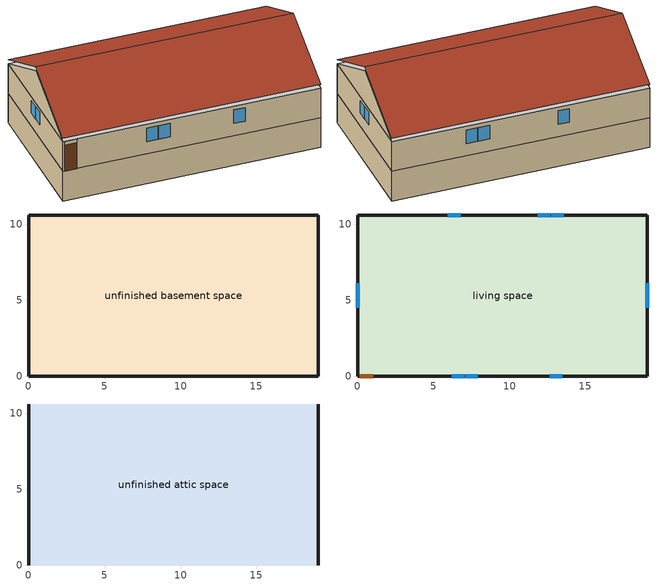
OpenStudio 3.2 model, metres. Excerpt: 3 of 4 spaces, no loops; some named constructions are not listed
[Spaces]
unfinished basement space
 floor foundation (FloorFndGrndUnfinB): 0,0 0,10.6 19.08,10.6 19.08,0 z-2.44
 wall foundation (WallFndGrndUnfinB): 0,10.6 0,0 19.08,0 19.08,10.6 0,10.6 z-2.44:0
living space
 floor to unfinished basement space (FloorUnfinBInsFin Reversed): 0,0 0,10.6 19.08,10.6 19.08,0 z0
 wall outside (WallExtInsFin): 0,10.6 0,0 0.13,0 1.05,0 19.08,0 19.08,10.6 0,10.6 z0:2.44
 window (WindowConstruction): 6.19,0 7.03,0 / 7.09,0 7.92,0 / 12.65,0 13.48,0 / 13.58,10.6 12.75,10.6 / 12.69,10.6 11.85,10.6 / 6.78,10.6 5.94,10.6 z1.02:2.13; 0,6.09 0,5.33 / 0,5.27 0,4.51 / 19.08,4.51 19.08,5.27 / 19.08,5.33 19.08,6.09 z1.12:2.13
 door (Door): 0.15,0 1.02,0 z0:2.13
unfinished attic space
 floor to living space (FloorFinInsUnfinAttic): 0,10.6 19.08,10.6 19.08,0 0,0 z2.44
 wall outside (WallExtUninsUnfin): 0,5.3,5.09 0,10.6,2.44 0,0,2.44; 19.08,5.3,5.09 19.08,0,2.44 19.08,10.6,2.44
 roof outside (RoofUnfinInsExt): 19.08,5.3,5.39 0,5.3,5.39 0,0,2.74 19.08,0,2.74; 0,5.3,5.39 19.08,5.3,5.39 19.08,10.6,2.74 0,10.6,2.74
[Material] Roughness=Rough
Name | Thickness {m} | Conductivity {W/m-K} | Density {kg/m3} | Specific Heat {J/kg-K} | Thermal Absorptance | Solar Absorptance | Visible Absorptance
Drywall 0.5 in. | 0.0127 | 0.160291 | 801 | 837.4 | 0.9 | 0.5 | 0.1
FloorUATrussandIns | 0.0889 | 0.0564573 | 50.7834 | 1165.1 | 0.9 | 0.5 | 0.9
FloorUAAdditionalCeilingIns | 0.196342 | 0.0539976 | 16.02 | 1046.75
RoofSheathing | 0.01905 | 0.115458 | 512.64 | 1214.23 | 0.82 | 0.3 | 0.3
FloorIns | 0.23495 | 2.59817 | 67.691 | 1210.98 | 0.82 | 0.3 | 0.3
Wood Floor | 0.015875 | 0.115458 | 544.68 | 1214.23
Floor Covering | 0.0127 | 0.0433444 | 54.468 | 1339.84 | 0.9 | 0.9
[Construction]
FloorFinInsUnfinAttic Reversed: FloorUAAdditionalCeilingIns, FloorUATrussandIns, Drywall 0.5 in.
FloorUnfinBInsFin: FloorIns, RoofSheathing, Wood Floor, Floor Covering
[Schedule:Ruleset]
res mv_1 bath exhaust schedule: Default Day Schedule=Schedule Day 22; Summer Design Day Schedule=res mv_1 bath exhaust schedule summer design; Winter Design Day Schedule=res mv_1 bath exhaust schedule winter design
[Schedule:Day]
res nv_1 temp schedule weekday1; res nv_1 temp schedule weekday2; res nv_1 temp schedule weekday3; res nv_1 temp schedule weekday4; res nv_1 temp schedule weekday10; res nv_1 temp schedule weekday11; res nv_1 temp schedule weekday12: 8, 0, 22.7778, 10, 0, 17.7778, 18, 0, 22.7778, 23, 0, 17.7778, 24, 0, 22.7778
res nv_1 temp schedule weekend1; res nv_1 temp schedule weekend2; res nv_1 temp schedule weekend3; res nv_1 temp schedule weekend4; res nv_1 temp schedule weekend10; res nv_1 temp schedule weekend11; res nv_1 temp schedule weekend12: 8, 0, 22.7778, 23, 0, 17.7778, 24, 0, 22.7778
res nv_1 temp schedule allday5; res nv_1 temp schedule allday6; res nv_1 temp schedule allday9: 24, 0, 17.2222
res nv_1 temp schedule allday7; res nv_1 temp schedule allday8: 9, 0, 13.8889, 24, 0, 17.2222
res nv_1 availability schedule allday1 on; res nv_1 availability schedule allday1 on 1; res nv_1 availability schedule allday1 on 2; res nv_1 availability schedule allday1 on 3; res nv_1 availability schedule allday1 on 4; res nv_1 availability schedule allday1 on 5; res nv_1 availability schedule allday1 on 6; res nv_1 availability schedule allday1 on 7; res nv_1 availability schedule allday1 on 8; res nv_1 availability schedule allday1 on 9; res nv_1 availability schedule allday1 on 10; res nv_1 availability schedule allday1 on 11: 1, 0, 1, 2, 0, 1, 3, 0, 1, 4, 0, 1, 5, 0, 1, 6, 0, 1, 7, 0, 1, 8, 0, 1, 9, 0, 1, 10, 0, 1, 11, 0, 1, 12, 0, 1, 13, 0, 1, 14, 0, 1, 15, 0, 1, 16, 0, 1, 17, 0, 1, 18, 0, 1, 19, 0, 1, 20, 0, 1, 21, 0, 1, 22, 0, 1, 23, 0, 1, 24, 0, 1
res mv_1 range exhaust schedule allday1; res mv_1 range exhaust schedule allday2; res mv_1 range exhaust schedule allday3; res mv_1 range exhaust schedule allday4; res mv_1 range exhaust schedule allday5; res mv_1 range exhaust schedule allday6; res mv_1 range exhaust schedule allday7; res mv_1 range exhaust schedule allday8; res mv_1 range exhaust schedule allday9; res mv_1 range exhaust schedule allday10; res mv_1 range exhaust schedule allday11; res mv_1 range exhaust schedule allday12: 1, 0, 1, 24, 0, 0
Schedule Day 22; res mv_1 bath exhaust schedule winter design: 24, 0, 0
res mv_1 bath exhaust schedule allday1; res mv_1 bath exhaust schedule allday2; res mv_1 bath exhaust schedule allday3; res mv_1 bath exhaust schedule allday4; res mv_1 bath exhaust schedule allday5; res mv_1 bath exhaust schedule allday6; res mv_1 bath exhaust schedule allday7; res mv_1 bath exhaust schedule allday8; res mv_1 bath exhaust schedule allday9; res mv_1 bath exhaust schedule allday10; res mv_1 bath exhaust schedule allday11; res mv_1 bath exhaust schedule allday12: 17, 0, 0, 18, 0, 1, 24, 0, 0
res mv_1 bath exhaust schedule summer design: 24, 0, 1
[Schedule:Rule] Schedule Ruleset=res mv_1 bath exhaust schedule; Apply Sunday=Yes; Apply Monday=Yes; Apply Tuesday=Yes; Apply Wednesday=Yes; Apply Thursday=Yes; Apply Friday=Yes; Apply Saturday=Yes; Date Specification Type=DateRange; Start Day=1
Name | Rule Order | Day Schedule | Start Month | End Month | End Day
res mv_1 bath exhaust schedule allday rule1 | 11 | res mv_1 bath exhaust schedule allday1 | 1 | 1 | 31
res mv_1 bath exhaust schedule allday rule2 | 10 | res mv_1 bath exhaust schedule allday2 | 2 | 2 | 28
res mv_1 bath exhaust schedule allday rule3 | 9 | res mv_1 bath exhaust schedule allday3 | 3 | 3 | 31
res mv_1 bath exhaust schedule allday rule4 | 8 | res mv_1 bath exhaust schedule allday4 | 4 | 4 | 30
res mv_1 bath exhaust schedule allday rule5 | 7 | res mv_1 bath exhaust schedule allday5 | 5 | 5 | 31
res mv_1 bath exhaust schedule allday rule6 | 6 | res mv_1 bath exhaust schedule allday6 | 6 | 6 | 30
res mv_1 bath exhaust schedule allday rule7 | 5 | res mv_1 bath exhaust schedule allday7 | 7 | 7 | 31
res mv_1 bath exhaust schedule allday rule8 | 4 | res mv_1 bath exhaust schedule allday8 | 8 | 8 | 31
res mv_1 bath exhaust schedule allday rule9 | 3 | res mv_1 bath exhaust schedule allday9 | 9 | 9 | 30
res mv_1 bath exhaust schedule allday rule10 | 2 | res mv_1 bath exhaust schedule allday10 | 10 | 10 | 31
res mv_1 bath exhaust schedule allday rule11 | 1 | res mv_1 bath exhaust schedule allday11 | 11 | 11 | 30
res mv_1 bath exhaust schedule allday rule12 | 0 | res mv_1 bath exhaust schedule allday12 | 12 | 12 | 31
